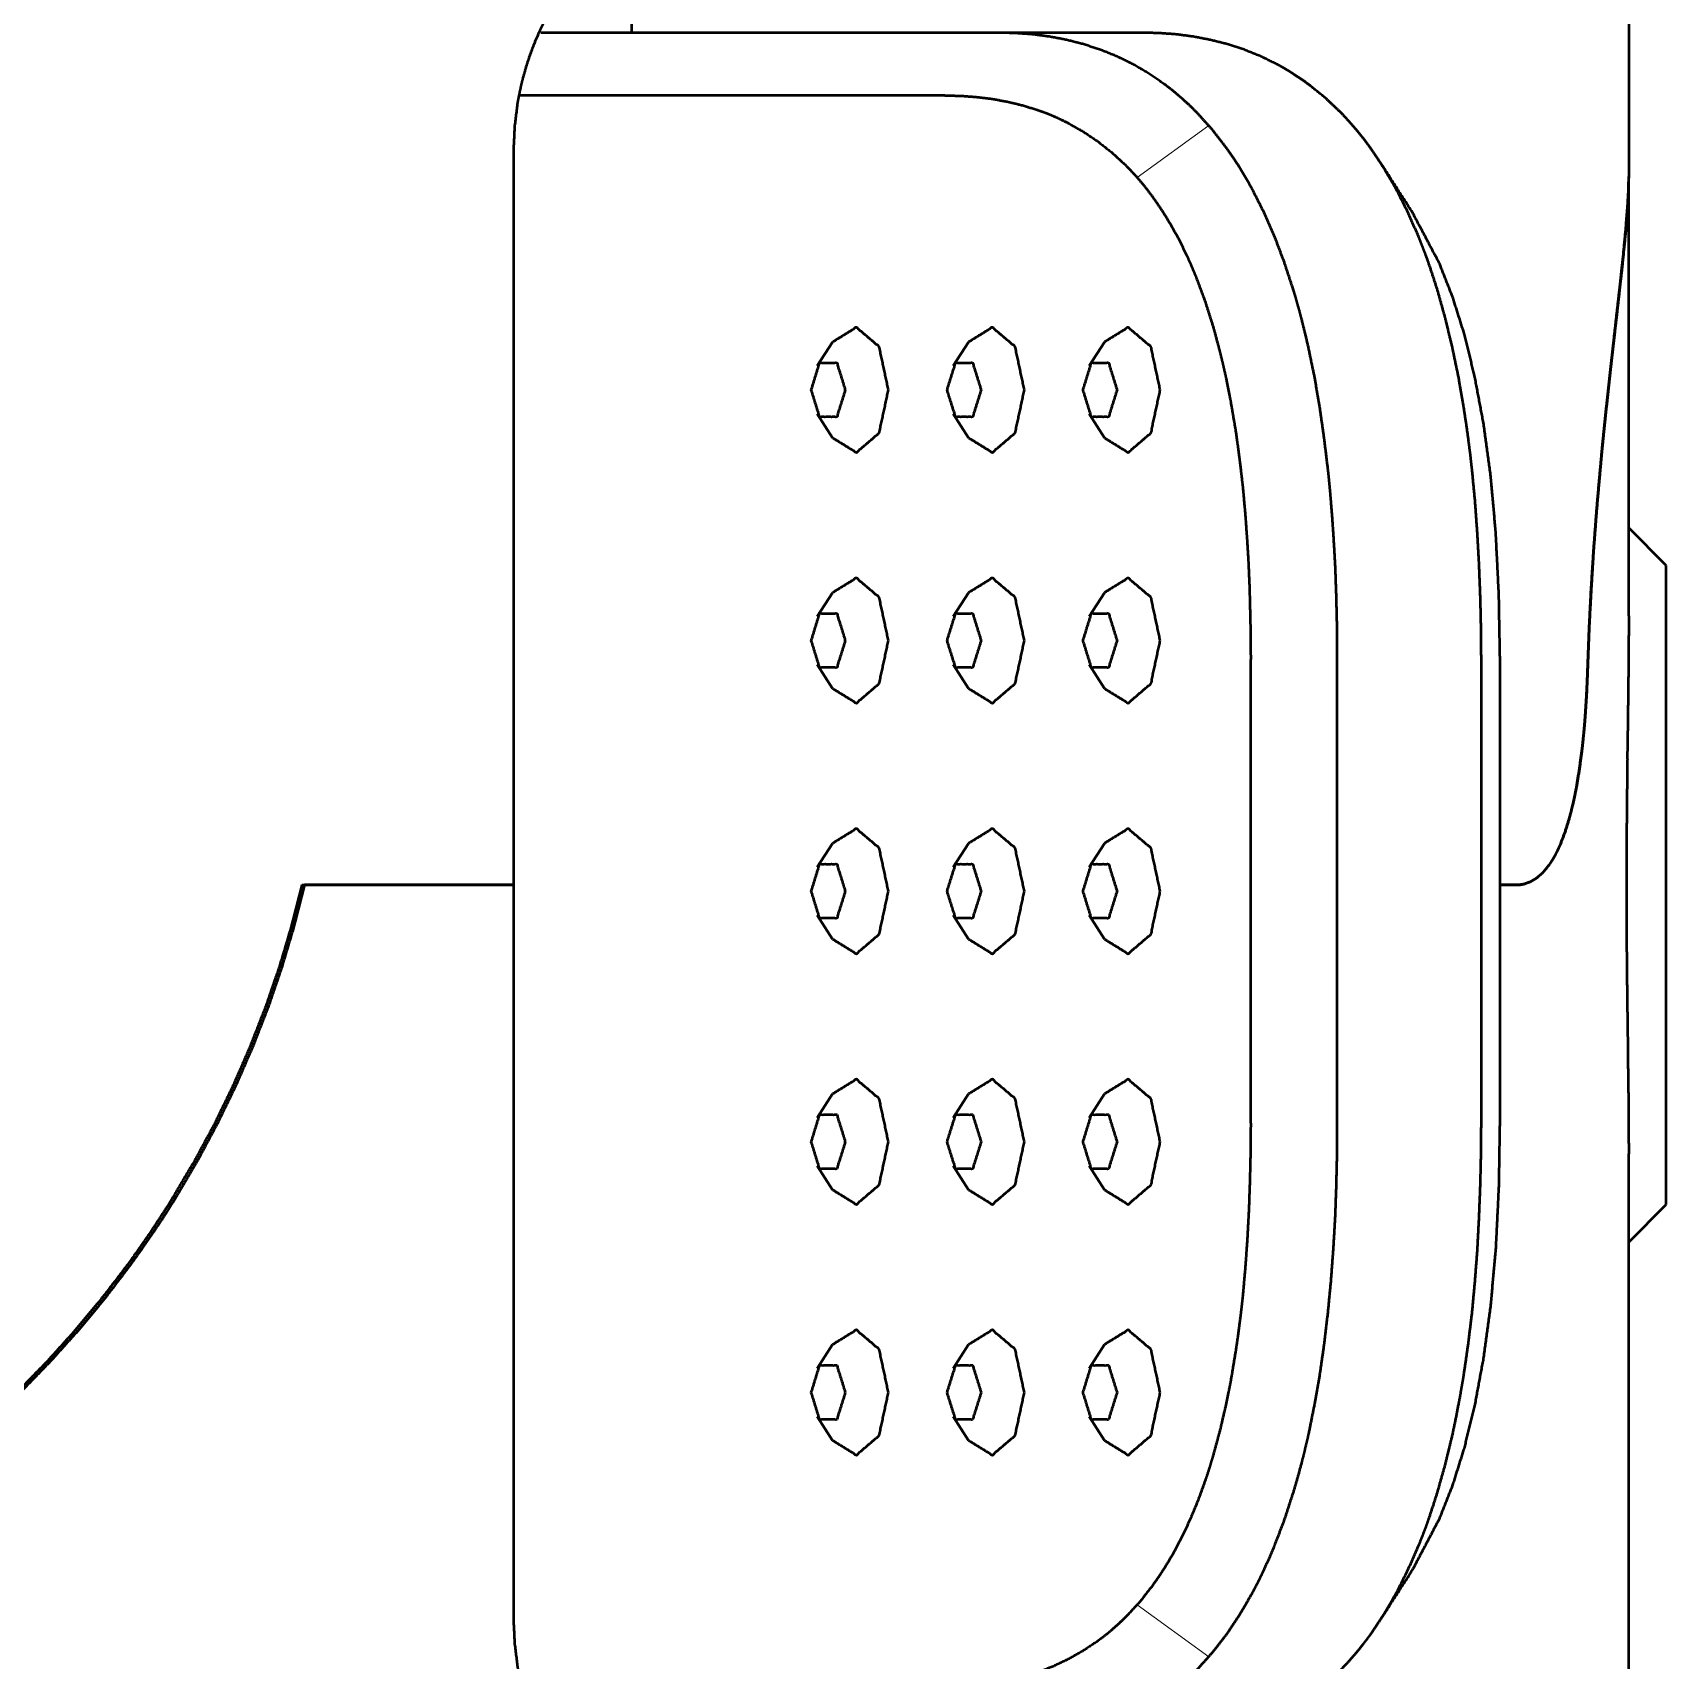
# Paper-space layout 'Layout1' of a CAD drawing. Header units: millimetres. Extents: x 37 to 380, y 30 to 264.
# Drawn here: x 366.54 to 379.58, y 151.91 to 164.9 of the extents above; entities that cross this region are included whole.
import ezdxf

# ---------------------------------------------------------------- set-up
doc = ezdxf.new("R2010")
doc.units = ezdxf.units.MM
doc.layers.add('170', color=7, linetype='Continuous', true_color=0xffffff)

psp = doc.layouts.get("Layout1")

# ---------------------------------------------------------------- linework, layer by layer
at = {"layer": '170', "color": 155, "linetype": 'Continuous', "lineweight": 50}
for p, q in [((379.28, 167.449), (379.28, 163.753)), ((371.321, 165.723), (371.321, 164.899)), ((374.243, 164.899), (370.597, 164.899)), ((375.392, 164.899), (374.243, 164.899)), ((373.823, 164.399), (370.422, 164.399)), ((370.378, 163.949), (370.378, 158.099)), ((379.28, 160.246), (379.28, 163.753)), ((372.926, 162.431), (372.804, 162.24)), ((374.011, 162.431), (373.888, 162.24)), ((375.095, 162.431), (374.973, 162.24)), ((372.804, 161.858), (372.926, 161.667)), ((373.888, 161.858), (374.011, 161.667)), ((374.973, 161.858), (375.095, 161.667)), ((379.58, 160.649), (379.28, 160.949)), ((372.926, 160.431), (372.804, 160.24)), ((374.011, 160.431), (373.888, 160.24)), ((375.095, 160.431), (374.973, 160.24)), ((372.804, 159.858), (372.926, 159.667)), ((373.888, 159.858), (374.011, 159.667)), ((374.973, 159.858), (375.095, 159.667)), ((376.263, 156.199), (376.263, 159.899)), ((376.954, 156.199), (376.954, 159.899)), ((378.104, 156.199), (378.104, 159.899)), ((378.253, 156.199), (378.253, 159.899)), ((372.926, 158.431), (372.804, 158.24)), ((374.011, 158.431), (373.888, 158.24)), ((375.095, 158.431), (374.973, 158.24)), ((370.378, 158.099), (370.378, 152.249)), ((372.804, 157.858), (372.926, 157.667)), ((373.888, 157.858), (374.011, 157.667)), ((374.973, 157.858), (375.095, 157.667)), ((372.926, 156.431), (372.804, 156.24)), ((374.011, 156.431), (373.888, 156.24)), ((375.095, 156.431), (374.973, 156.24)), ((379.28, 141.549), (379.28, 155.953)), ((372.804, 155.858), (372.926, 155.667)), ((373.888, 155.858), (374.011, 155.667)), ((374.973, 155.858), (375.095, 155.667)), ((379.28, 155.249), (379.58, 155.549)), ((372.926, 154.431), (372.804, 154.24)), ((374.011, 154.431), (373.888, 154.24)), ((375.095, 154.431), (374.973, 154.24)), ((372.804, 153.858), (372.926, 153.667)), ((373.888, 153.858), (374.011, 153.667)), ((374.973, 153.858), (375.095, 153.667))]:
    psp.add_line(p, q, dxfattribs=at)
at = {"layer": '170', "color": 155, "linetype": 'Continuous', "lineweight": 13}
for p, q in [((375.392, 164.899), (374.243, 164.899)), ((375.357, 163.744), (375.929, 164.158)), ((375.357, 152.355), (375.929, 151.941))]:
    psp.add_line(p, q, dxfattribs=at)
at = {"layer": '170', "color": 155, "linetype": 'Continuous', "lineweight": 50}
for points, knots in [([(372.021, 165.949), (371.865, 165.94), (371.71, 165.911), (371.633, 165.89), (371.557, 165.864), (371.519, 165.849), (371.481, 165.833), (371.443, 165.816), (371.406, 165.797), (371.261, 165.714), (371.124, 165.614), (371.09, 165.586), (371.057, 165.557), (371.041, 165.542), (371.025, 165.527), (371.009, 165.512), (370.993, 165.497), (370.931, 165.432), (370.872, 165.365), (370.762, 165.22), (370.664, 165.063), (370.641, 165.021), (370.619, 164.979), (370.599, 164.937), (370.579, 164.894), (370.541, 164.806), (370.508, 164.717), (370.478, 164.626), (370.452, 164.533), (370.44, 164.485), (370.43, 164.438), (370.42, 164.39), (370.411, 164.341), (370.387, 164.146), (370.378, 163.949)], [0, 0, 0.054672, 0.109662, 0.137518, 0.165741, 0.180041, 0.194433, 0.208889, 0.223364, 0.281745, 0.341355, 0.356515, 0.371819, 0.379509, 0.387242, 0.39501, 0.402802, 0.434013, 0.465386, 0.528846, 0.593706, 0.610212, 0.626796, 0.643378, 0.659973, 0.69321, 0.726563, 0.760094, 0.793863, 0.810856, 0.827932, 0.8451, 0.862296, 0.931006, 1, 1]), ([(376.954, 159.899), (376.953, 160.154), (376.947, 160.407), (376.938, 160.66), (376.923, 160.913), (376.914, 161.039), (376.904, 161.165), (376.899, 161.227), (376.893, 161.29), (376.887, 161.353), (376.88, 161.415), (376.85, 161.663), (376.815, 161.908), (376.774, 162.149), (376.725, 162.385), (376.698, 162.502), (376.669, 162.617), (376.654, 162.675), (376.638, 162.731), (376.622, 162.788), (376.605, 162.844), (376.534, 163.061), (376.456, 163.268), (376.37, 163.464), (376.276, 163.65), (376.251, 163.695), (376.226, 163.739), (376.2, 163.782), (376.175, 163.824), (376.122, 163.905), (376.067, 163.983), (375.955, 164.127), (375.838, 164.257), (375.777, 164.318), (375.715, 164.374), (375.684, 164.401), (375.653, 164.428), (375.621, 164.453), (375.589, 164.478), (375.461, 164.567), (375.33, 164.644), (375.198, 164.709), (375.064, 164.763), (374.929, 164.807), (374.793, 164.842), (374.656, 164.868), (374.519, 164.886), (374.381, 164.896), (374.243, 164.899)], [0, 0, 0.039951, 0.079818, 0.119604, 0.159318, 0.179148, 0.198964, 0.208866, 0.218765, 0.228657, 0.238533, 0.277757, 0.316549, 0.354905, 0.392827, 0.411629, 0.430325, 0.439638, 0.448915, 0.458131, 0.467278, 0.503144, 0.537899, 0.571602, 0.604311, 0.612347, 0.620299, 0.628154, 0.635908, 0.651132, 0.665997, 0.694727, 0.72228, 0.735669, 0.748842, 0.755345, 0.761788, 0.768155, 0.77445, 0.799033, 0.822809, 0.845954, 0.868607, 0.890897, 0.912952, 0.934827, 0.956589, 0.978309, 1, 1]), ([(378.104, 159.899), (378.102, 160.153), (378.096, 160.407), (378.086, 160.66), (378.072, 160.912), (378.054, 161.163), (378.03, 161.413), (378.023, 161.476), (378.016, 161.538), (378.008, 161.6), (378, 161.662), (377.983, 161.785), (377.964, 161.907), (377.923, 162.148), (377.874, 162.383), (377.819, 162.613), (377.757, 162.836), (377.722, 162.946), (377.686, 163.054), (377.667, 163.107), (377.647, 163.16), (377.637, 163.186), (377.627, 163.212), (377.617, 163.238), (377.607, 163.264), (377.52, 163.462), (377.427, 163.647), (377.326, 163.82), (377.219, 163.98), (377.191, 164.018), (377.163, 164.055), (377.134, 164.091), (377.105, 164.126), (377.046, 164.194), (376.987, 164.258), (376.864, 164.374), (376.738, 164.477), (376.674, 164.524), (376.609, 164.567), (376.576, 164.588), (376.543, 164.608), (376.51, 164.627), (376.477, 164.645), (376.344, 164.71), (376.21, 164.764), (376.076, 164.808), (375.94, 164.842), (375.804, 164.868), (375.667, 164.886), (375.53, 164.896), (375.392, 164.899)], [0, 0, 0.039946, 0.079788, 0.119527, 0.159164, 0.198706, 0.238166, 0.248019, 0.257867, 0.267714, 0.277537, 0.297073, 0.316459, 0.354779, 0.392485, 0.429571, 0.466049, 0.484069, 0.501946, 0.510832, 0.519683, 0.524095, 0.52849, 0.532861, 0.537209, 0.571184, 0.603798, 0.635173, 0.665417, 0.672819, 0.680153, 0.687401, 0.694554, 0.708595, 0.72231, 0.748869, 0.774431, 0.786906, 0.799196, 0.805281, 0.811317, 0.817293, 0.82322, 0.846458, 0.869118, 0.891365, 0.913339, 0.935122, 0.956778, 0.978367, 1, 1]), ([(373.823, 164.399), (373.947, 164.396), (374.072, 164.387), (374.195, 164.372), (374.319, 164.35), (374.442, 164.32), (374.565, 164.282), (374.596, 164.271), (374.626, 164.26), (374.657, 164.248), (374.687, 164.235), (374.747, 164.208), (374.807, 164.178), (374.925, 164.111), (375.041, 164.033), (375.155, 163.943), (375.266, 163.841), (375.293, 163.813), (375.32, 163.784), (375.347, 163.755), (375.374, 163.724), (375.426, 163.661), (375.476, 163.595), (375.525, 163.525), (375.573, 163.452), (375.619, 163.376), (375.664, 163.297), (375.707, 163.215), (375.749, 163.129), (375.769, 163.085), (375.789, 163.04), (375.808, 162.994), (375.827, 162.948), (375.897, 162.76), (375.96, 162.562), (375.988, 162.461), (376.015, 162.358), (376.028, 162.305), (376.041, 162.253), (376.053, 162.199), (376.065, 162.146), (376.107, 161.93), (376.144, 161.712), (376.174, 161.491), (376.2, 161.268), (376.22, 161.043), (376.236, 160.816), (376.243, 160.702), (376.248, 160.588), (376.253, 160.473), (376.256, 160.359), (376.261, 160.129), (376.263, 159.899)], [0, 0, 0.021668, 0.04333, 0.065047, 0.086885, 0.108924, 0.131279, 0.136938, 0.142618, 0.148321, 0.154038, 0.165544, 0.177159, 0.200787, 0.225081, 0.250246, 0.276533, 0.283316, 0.290192, 0.297155, 0.304182, 0.318424, 0.332943, 0.347752, 0.362878, 0.37834, 0.394161, 0.410366, 0.426974, 0.435428, 0.443952, 0.452525, 0.461149, 0.496209, 0.532191, 0.550537, 0.569116, 0.578493, 0.587928, 0.59742, 0.606951, 0.64522, 0.683733, 0.722502, 0.76153, 0.800817, 0.840363, 0.860229, 0.880155, 0.900111, 0.920075, 0.960021, 1, 1]), ([(379.28, 163.753), (379.277, 163.622), (379.268, 163.472), (379.255, 163.304), (379.236, 163.117), (379.226, 163.017), (379.214, 162.912), (379.208, 162.858), (379.202, 162.803), (379.189, 162.69), (379.162, 162.454), (379.134, 162.205), (379.105, 161.941), (379.076, 161.664), (379.073, 161.628), (379.069, 161.592), (379.062, 161.52), (379.056, 161.448), (379.049, 161.375), (379.036, 161.228), (379.023, 161.078), (379, 160.773), (378.981, 160.461), (378.972, 160.302), (378.964, 160.141), (378.961, 160.059), (378.958, 159.978), (378.955, 159.896), (378.952, 159.813)], [0, 0, 0.033184, 0.07115, 0.11384, 0.161259, 0.186752, 0.213451, 0.22723, 0.241242, 0.269935, 0.329963, 0.393474, 0.460447, 0.530926, 0.539987, 0.549089, 0.56738, 0.585794, 0.604328, 0.641759, 0.679669, 0.756914, 0.836075, 0.876383, 0.917185, 0.937777, 0.958459, 0.979202, 1, 1]), ([(378.952, 159.813), (378.964, 160.139), (378.98, 160.458), (379, 160.77), (379.023, 161.076), (379.036, 161.226), (379.049, 161.374), (379.056, 161.448), (379.059, 161.484), (379.069, 161.592), (379.076, 161.663), (379.105, 161.939), (379.134, 162.202), (379.162, 162.452), (379.195, 162.746), (379.208, 162.858), (379.214, 162.912), (379.225, 163.016), (379.236, 163.116), (379.254, 163.302), (379.268, 163.471), (379.273, 163.548), (379.277, 163.621), (379.278, 163.656), (379.279, 163.69), (379.28, 163.722), (379.28, 163.753)], [0, 0, 0.082463, 0.163216, 0.242304, 0.319739, 0.357835, 0.395511, 0.414177, 0.423431, 0.45089, 0.468936, 0.539068, 0.605944, 0.669575, 0.744456, 0.772747, 0.786449, 0.812992, 0.838384, 0.885737, 0.928503, 0.948162, 0.966652, 0.975458, 0.983963, 0.992144, 1, 1]), ([(378.253, 159.899), (378.244, 160.414), (378.219, 160.915), (378.178, 161.372), (378.121, 161.786), (378.05, 162.162), (377.967, 162.5), (377.872, 162.799), (377.767, 163.064), (377.554, 163.466)], [0, 0, 0.140026, 0.276473, 0.40122, 0.514634, 0.618706, 0.713444, 0.798793, 0.876319, 1, 1]), ([(373.372, 162.049), (373.298, 162.393), (373.116, 162.548), (372.926, 162.431)], [0, 0, 0.431628, 0.725643, 1, 1]), ([(374.457, 162.049), (374.383, 162.393), (374.201, 162.548), (374.011, 162.431)], [0, 0, 0.431628, 0.725643, 1, 1]), ([(375.541, 162.049), (375.467, 162.393), (375.285, 162.548), (375.095, 162.431)], [0, 0, 0.431628, 0.725643, 1, 1]), ([(372.756, 162.049), (372.823, 162.266), (372.959, 162.266), (373.027, 162.049)], [0, 0, 0.384952, 0.615048, 1, 1]), ([(373.84, 162.049), (373.908, 162.266), (374.043, 162.266), (374.111, 162.049)], [0, 0, 0.384971, 0.615008, 1, 1]), ([(374.925, 162.049), (374.992, 162.266), (375.128, 162.266), (375.196, 162.049)], [0, 0, 0.384971, 0.615008, 1, 1]), ([(373.027, 162.049), (372.959, 161.833), (372.823, 161.833), (372.756, 162.049)], [0, 0, 0.384952, 0.615048, 1, 1]), ([(372.926, 161.667), (373.116, 161.55), (373.298, 161.706), (373.372, 162.049)], [0, 0, 0.274363, 0.568386, 1, 1]), ([(374.111, 162.049), (374.043, 161.833), (373.908, 161.833), (373.84, 162.049)], [0, 0, 0.384992, 0.615029, 1, 1]), ([(374.011, 161.667), (374.201, 161.55), (374.383, 161.706), (374.457, 162.049)], [0, 0, 0.274363, 0.568386, 1, 1]), ([(375.196, 162.049), (375.128, 161.833), (374.992, 161.833), (374.925, 162.049)], [0, 0, 0.384992, 0.615029, 1, 1]), ([(375.095, 161.667), (375.285, 161.55), (375.467, 161.706), (375.541, 162.049)], [0, 0, 0.274363, 0.568386, 1, 1]), ([(379.58, 158.099), (379.58, 158.887), (379.58, 160.162), (379.58, 160.649)], [0, 0, 0.309018, 0.809016, 1, 1]), ([(373.372, 160.049), (373.298, 160.393), (373.116, 160.548), (372.926, 160.431)], [0, 0, 0.431621, 0.72564, 1, 1]), ([(374.457, 160.049), (374.383, 160.393), (374.201, 160.548), (374.011, 160.431)], [0, 0, 0.431621, 0.72564, 1, 1]), ([(375.541, 160.049), (375.467, 160.393), (375.285, 160.548), (375.095, 160.431)], [0, 0, 0.431621, 0.72564, 1, 1]), ([(372.756, 160.049), (372.823, 160.266), (372.959, 160.266), (373.027, 160.049)], [0, 0, 0.384956, 0.615044, 1, 1]), ([(373.84, 160.049), (373.908, 160.266), (374.043, 160.266), (374.111, 160.049)], [0, 0, 0.384975, 0.615004, 1, 1]), ([(374.925, 160.049), (374.992, 160.266), (375.128, 160.266), (375.196, 160.049)], [0, 0, 0.384975, 0.615004, 1, 1]), ([(379.28, 160.246), (379.28, 160.129), (379.279, 160.01), (379.278, 159.887), (379.277, 159.762), (379.274, 159.504), (379.27, 159.2), (379.269, 159.165), (379.269, 159.096), (379.267, 158.957), (379.266, 158.816), (379.264, 158.675), (379.263, 158.39), (379.262, 158.101), (379.262, 158.029), (379.262, 157.956), (379.263, 157.811), (379.263, 157.668), (379.264, 157.525), (379.267, 157.244), (379.271, 156.933), (379.272, 156.865), (379.273, 156.763), (379.275, 156.565), (379.277, 156.437), (379.279, 156.189), (379.28, 155.953)], [0, 0, 0.027175, 0.055005, 0.083478, 0.112595, 0.172761, 0.243573, 0.251634, 0.2678, 0.300285, 0.332978, 0.365879, 0.432301, 0.499553, 0.516501, 0.533445, 0.56714, 0.600565, 0.633729, 0.699267, 0.771734, 0.787654, 0.811273, 0.857356, 0.887232, 0.944961, 1, 1]), ([(373.027, 160.049), (372.959, 159.833), (372.823, 159.833), (372.756, 160.049)], [0, 0, 0.384952, 0.615048, 1, 1]), ([(372.926, 159.667), (373.116, 159.55), (373.298, 159.706), (373.372, 160.049)], [0, 0, 0.274363, 0.568386, 1, 1]), ([(374.111, 160.049), (374.043, 159.833), (373.908, 159.833), (373.84, 160.049)], [0, 0, 0.384992, 0.615029, 1, 1]), ([(374.011, 159.667), (374.201, 159.55), (374.383, 159.706), (374.457, 160.049)], [0, 0, 0.274363, 0.568386, 1, 1]), ([(375.196, 160.049), (375.128, 159.833), (374.992, 159.833), (374.925, 160.049)], [0, 0, 0.384992, 0.615029, 1, 1]), ([(375.095, 159.667), (375.285, 159.55), (375.467, 159.706), (375.541, 160.049)], [0, 0, 0.274363, 0.568386, 1, 1]), ([(378.952, 159.813), (378.945, 159.644), (378.935, 159.478), (378.929, 159.398), (378.922, 159.318), (378.918, 159.279), (378.914, 159.239), (378.91, 159.201), (378.905, 159.162), (378.885, 159.014), (378.862, 158.875), (378.849, 158.809), (378.835, 158.745), (378.827, 158.714), (378.82, 158.684), (378.812, 158.654), (378.804, 158.625), (378.77, 158.516), (378.733, 158.419), (378.713, 158.375), (378.692, 158.334), (378.681, 158.315), (378.67, 158.296), (378.659, 158.279), (378.647, 158.262), (378.6, 158.203), (378.55, 158.157), (378.497, 158.125), (378.442, 158.105)], [0, 0, 0.091317, 0.18018, 0.223717, 0.266659, 0.287915, 0.309024, 0.329987, 0.350768, 0.43099, 0.506626, 0.542786, 0.577856, 0.594993, 0.611849, 0.628443, 0.644694, 0.705995, 0.761708, 0.787613, 0.81228, 0.824168, 0.835766, 0.847063, 0.858036, 0.898668, 0.93503, 0.968332, 1, 1]), ([(378.442, 158.105), (378.497, 158.125), (378.55, 158.157), (378.6, 158.203), (378.648, 158.262), (378.659, 158.279), (378.67, 158.297), (378.681, 158.315), (378.692, 158.335), (378.713, 158.376), (378.733, 158.419), (378.77, 158.516), (378.804, 158.625), (378.812, 158.654), (378.82, 158.684), (378.827, 158.714), (378.835, 158.745), (378.849, 158.809), (378.862, 158.875), (378.885, 159.014), (378.905, 159.162), (378.91, 159.2), (378.914, 159.239), (378.918, 159.278), (378.922, 159.317), (378.929, 159.397), (378.935, 159.478), (378.945, 159.643), (378.952, 159.813)], [0, 0, 0.03167, 0.065024, 0.101488, 0.14227, 0.153271, 0.164557, 0.17613, 0.187989, 0.212591, 0.238438, 0.29406, 0.355302, 0.371548, 0.388141, 0.405003, 0.42213, 0.457189, 0.493317, 0.568847, 0.6489, 0.669647, 0.690641, 0.711792, 0.733086, 0.776108, 0.819708, 0.908655, 1, 1]), ([(373.372, 158.049), (373.298, 158.393), (373.116, 158.548), (372.926, 158.431)], [0, 0, 0.431621, 0.72564, 1, 1]), ([(374.457, 158.049), (374.383, 158.393), (374.201, 158.548), (374.011, 158.431)], [0, 0, 0.431621, 0.72564, 1, 1]), ([(375.541, 158.049), (375.467, 158.393), (375.285, 158.548), (375.095, 158.431)], [0, 0, 0.431621, 0.72564, 1, 1]), ([(372.756, 158.049), (372.823, 158.266), (372.959, 158.266), (373.027, 158.049)], [0, 0, 0.384956, 0.615044, 1, 1]), ([(373.84, 158.049), (373.908, 158.266), (374.043, 158.266), (374.111, 158.049)], [0, 0, 0.384975, 0.615004, 1, 1]), ([(374.925, 158.049), (374.992, 158.266), (375.128, 158.266), (375.196, 158.049)], [0, 0, 0.384975, 0.615004, 1, 1]), ([(368.71, 158.099), (368.626, 157.767), (368.529, 157.441), (368.42, 157.122), (368.298, 156.809), (368.164, 156.501), (368.018, 156.2), (367.86, 155.904), (367.689, 155.614), (367.645, 155.543), (367.6, 155.472), (367.554, 155.401), (367.507, 155.332), (367.412, 155.194), (367.315, 155.058), (367.113, 154.794), (366.901, 154.539), (366.679, 154.293), (366.448, 154.055), (366.207, 153.827), (365.955, 153.607), (365.891, 153.554), (365.825, 153.501), (365.76, 153.448), (365.694, 153.397), (365.561, 153.296), (365.426, 153.198), (365.15, 153.011), (364.868, 152.835), (364.579, 152.671), (364.283, 152.518), (363.979, 152.376), (363.668, 152.246), (363.51, 152.186), (363.35, 152.128), (363.188, 152.074), (363.026, 152.023), (362.7, 151.932), (362.371, 151.854), (362.039, 151.789), (361.704, 151.738), (361.366, 151.701), (361.026, 151.677), (360.854, 151.67), (360.682, 151.667), (360.596, 151.667), (360.509, 151.668), (360.423, 151.67), (360.337, 151.672), (359.994, 151.691), (359.653, 151.724), (359.315, 151.771), (358.979, 151.831), (358.646, 151.906), (358.315, 151.994), (358.151, 152.044), (357.987, 152.097), (357.906, 152.124), (357.824, 152.153), (357.744, 152.182), (357.663, 152.212), (357.347, 152.341), (357.037, 152.481), (356.735, 152.634), (356.439, 152.798), (356.15, 152.975), (355.867, 153.164), (355.798, 153.213), (355.729, 153.263), (355.66, 153.313), (355.592, 153.365), (355.458, 153.469), (355.327, 153.576), (355.071, 153.796), (354.825, 154.026), (354.59, 154.266), (354.364, 154.515), (354.148, 154.773), (353.942, 155.041), (353.892, 155.109), (353.842, 155.178), (353.793, 155.248), (353.745, 155.318), (353.652, 155.46), (353.561, 155.603), (353.389, 155.895), (353.229, 156.193), (353.082, 156.497), (352.946, 156.808), (352.823, 157.125), (352.712, 157.45)], [0, 0, 0.015833, 0.031537, 0.047143, 0.06268, 0.078178, 0.093663, 0.109163, 0.124708, 0.128604, 0.132497, 0.136381, 0.140259, 0.147995, 0.155709, 0.171084, 0.186415, 0.201729, 0.217054, 0.232422, 0.247858, 0.251733, 0.25561, 0.259484, 0.263352, 0.271075, 0.278783, 0.294169, 0.309536, 0.324915, 0.340331, 0.355811, 0.371386, 0.379219, 0.387086, 0.39496, 0.402815, 0.418485, 0.434124, 0.449758, 0.465414, 0.481116, 0.496895, 0.504822, 0.512779, 0.516771, 0.520767, 0.52476, 0.528746, 0.544638, 0.560458, 0.576239, 0.592008, 0.60779, 0.623612, 0.631546, 0.639503, 0.643486, 0.647465, 0.651435, 0.655399, 0.671189, 0.686906, 0.702572, 0.718222, 0.733879, 0.749571, 0.753503, 0.757441, 0.761382, 0.765321, 0.773178, 0.78101, 0.796615, 0.812169, 0.827699, 0.843234, 0.858801, 0.874431, 0.878352, 0.882279, 0.886212, 0.890147, 0.898, 0.905838, 0.921482, 0.937108, 0.952744, 0.968418, 0.98416, 1, 1]), ([(368.689, 158.099), (368.605, 157.767), (368.508, 157.441), (368.398, 157.122), (368.276, 156.809), (368.142, 156.501), (367.996, 156.2), (367.837, 155.904), (367.666, 155.615), (367.622, 155.543), (367.576, 155.472), (367.53, 155.402), (367.484, 155.332), (367.388, 155.194), (367.291, 155.059), (367.088, 154.795), (366.876, 154.54), (366.654, 154.294), (366.422, 154.057), (366.18, 153.829), (365.927, 153.61), (365.863, 153.557), (365.797, 153.504), (365.732, 153.452), (365.666, 153.4), (365.532, 153.3), (365.397, 153.202), (365.121, 153.016), (364.838, 152.841), (364.548, 152.677), (364.251, 152.525), (363.947, 152.384), (363.636, 152.255), (363.557, 152.225), (363.477, 152.195), (363.397, 152.166), (363.317, 152.138), (363.155, 152.084), (362.993, 152.034), (362.666, 151.943), (362.336, 151.867), (362.004, 151.803), (361.669, 151.754), (361.331, 151.718), (360.99, 151.695), (360.818, 151.69), (360.646, 151.687), (360.56, 151.687), (360.473, 151.689), (360.387, 151.691), (360.301, 151.693), (359.958, 151.714), (359.617, 151.748), (359.279, 151.797), (358.944, 151.859), (358.611, 151.935), (358.28, 152.025), (358.116, 152.076), (357.952, 152.129), (357.79, 152.187), (357.629, 152.247), (357.314, 152.377), (357.005, 152.519), (356.703, 152.673), (356.408, 152.84), (356.12, 153.018), (355.839, 153.208), (355.769, 153.258), (355.701, 153.308), (355.632, 153.359), (355.565, 153.411), (355.431, 153.516), (355.3, 153.624), (355.046, 153.846), (354.802, 154.077), (354.568, 154.318), (354.343, 154.569), (354.129, 154.829), (353.924, 155.098), (353.875, 155.167), (353.826, 155.237), (353.777, 155.307), (353.73, 155.378), (353.637, 155.52), (353.548, 155.664), (353.378, 155.956), (353.22, 156.255), (353.075, 156.561), (352.941, 156.873), (352.82, 157.191), (352.712, 157.516)], [0, 0, 0.015832, 0.031535, 0.04714, 0.062677, 0.078173, 0.093659, 0.109161, 0.124706, 0.128602, 0.132495, 0.13638, 0.140257, 0.147992, 0.155706, 0.17108, 0.186409, 0.201725, 0.217054, 0.232424, 0.247865, 0.25174, 0.255618, 0.259491, 0.263359, 0.271081, 0.278789, 0.294175, 0.309545, 0.324925, 0.340344, 0.355831, 0.371413, 0.375327, 0.37925, 0.383183, 0.387122, 0.394994, 0.402847, 0.418516, 0.434154, 0.449787, 0.465444, 0.481153, 0.496939, 0.504872, 0.512834, 0.516828, 0.520823, 0.524813, 0.528799, 0.54468, 0.560496, 0.576273, 0.592041, 0.607824, 0.623651, 0.631591, 0.639551, 0.647507, 0.655435, 0.671214, 0.686923, 0.702585, 0.718233, 0.733892, 0.749591, 0.753527, 0.757466, 0.761407, 0.765343, 0.773193, 0.781019, 0.796618, 0.812167, 0.827696, 0.843233, 0.858808, 0.874451, 0.878375, 0.882307, 0.886241, 0.890172, 0.89802, 0.905854, 0.92149, 0.93711, 0.952742, 0.968415, 0.984158, 1, 1]), ([(373.027, 158.049), (372.959, 157.833), (372.823, 157.833), (372.756, 158.049)], [0, 0, 0.384952, 0.615048, 1, 1]), ([(372.926, 157.667), (373.116, 157.55), (373.298, 157.706), (373.372, 158.049)], [0, 0, 0.274363, 0.568386, 1, 1]), ([(374.111, 158.049), (374.043, 157.833), (373.908, 157.833), (373.84, 158.049)], [0, 0, 0.384992, 0.615029, 1, 1]), ([(374.011, 157.667), (374.201, 157.55), (374.383, 157.706), (374.457, 158.049)], [0, 0, 0.274363, 0.568386, 1, 1]), ([(375.196, 158.049), (375.128, 157.833), (374.992, 157.833), (374.925, 158.049)], [0, 0, 0.384992, 0.615029, 1, 1]), ([(375.095, 157.667), (375.285, 157.55), (375.467, 157.706), (375.541, 158.049)], [0, 0, 0.274363, 0.568386, 1, 1]), ([(378.442, 158.105), (378.428, 158.103), (378.415, 158.101), (378.401, 158.1), (378.387, 158.099)], [0, 0, 0.246432, 0.494422, 0.745355, 1, 1]), ([(378.387, 158.099), (378.401, 158.1), (378.414, 158.101), (378.428, 158.103), (378.442, 158.105)], [0, 0, 0.250924, 0.500361, 0.749804, 1, 1]), ([(379.58, 155.549), (379.58, 156.036), (379.58, 156.601), (379.58, 158.099)], [0, 0, 0.190984, 0.412215, 1, 1]), ([(373.372, 156.049), (373.298, 156.393), (373.116, 156.548), (372.926, 156.431)], [0, 0, 0.431614, 0.725637, 1, 1]), ([(374.457, 156.049), (374.383, 156.393), (374.201, 156.548), (374.011, 156.431)], [0, 0, 0.431614, 0.725637, 1, 1]), ([(375.541, 156.049), (375.467, 156.393), (375.285, 156.548), (375.095, 156.431)], [0, 0, 0.431614, 0.725637, 1, 1]), ([(372.756, 156.049), (372.823, 156.266), (372.959, 156.266), (373.027, 156.049)], [0, 0, 0.384952, 0.615048, 1, 1]), ([(373.84, 156.049), (373.908, 156.266), (374.043, 156.266), (374.111, 156.049)], [0, 0, 0.384971, 0.615008, 1, 1]), ([(374.925, 156.049), (374.992, 156.266), (375.128, 156.266), (375.196, 156.049)], [0, 0, 0.384971, 0.615008, 1, 1]), ([(376.263, 156.199), (376.261, 155.97), (376.256, 155.74), (376.248, 155.512), (376.236, 155.284), (376.22, 155.057), (376.2, 154.83), (376.194, 154.774), (376.188, 154.718), (376.181, 154.661), (376.174, 154.605), (376.159, 154.494), (376.143, 154.384), (376.107, 154.166), (376.065, 153.953), (376.016, 153.743), (375.96, 153.538), (375.945, 153.488), (375.93, 153.438), (375.914, 153.388), (375.897, 153.339), (375.863, 153.244), (375.827, 153.15), (375.789, 153.06), (375.75, 152.972), (375.709, 152.887), (375.666, 152.804), (375.621, 152.725), (375.574, 152.648), (375.55, 152.611), (375.526, 152.574), (375.501, 152.539), (375.476, 152.504), (375.374, 152.374), (375.267, 152.259), (375.212, 152.206), (375.156, 152.156), (375.128, 152.132), (375.099, 152.109), (375.07, 152.087), (375.041, 152.065), (374.924, 151.987), (374.806, 151.92), (374.686, 151.863), (374.565, 151.816), (374.443, 151.778), (374.32, 151.749), (374.258, 151.737), (374.196, 151.727), (374.134, 151.718), (374.072, 151.711), (373.948, 151.702), (373.823, 151.699)], [0, 0, 0.03994, 0.079794, 0.11957, 0.159271, 0.1989, 0.23846, 0.248341, 0.258203, 0.268034, 0.277835, 0.297341, 0.316723, 0.355117, 0.393019, 0.430427, 0.467334, 0.476483, 0.485601, 0.49467, 0.503659, 0.521375, 0.538761, 0.555825, 0.572584, 0.589044, 0.605211, 0.621097, 0.636717, 0.644429, 0.652049, 0.659564, 0.66698, 0.695707, 0.723113, 0.736397, 0.749439, 0.755882, 0.762273, 0.768621, 0.774911, 0.799435, 0.823116, 0.846143, 0.868694, 0.890908, 0.912913, 0.923862, 0.9348, 0.945717, 0.956599, 0.978311, 1, 1]), ([(374.243, 151.199), (374.381, 151.202), (374.519, 151.213), (374.656, 151.231), (374.793, 151.256), (374.861, 151.273), (374.929, 151.291), (374.963, 151.301), (374.997, 151.312), (375.031, 151.324), (375.065, 151.336), (375.2, 151.39), (375.332, 151.456), (375.463, 151.533), (375.591, 151.622), (375.654, 151.672), (375.717, 151.725), (375.748, 151.753), (375.779, 151.782), (375.809, 151.812), (375.84, 151.843), (375.957, 151.974), (376.07, 152.118), (376.176, 152.277), (376.277, 152.45), (376.301, 152.496), (376.325, 152.542), (376.348, 152.589), (376.371, 152.637), (376.415, 152.735), (376.457, 152.835), (376.536, 153.042), (376.606, 153.258), (376.639, 153.37), (376.67, 153.484), (376.685, 153.542), (376.699, 153.6), (376.713, 153.658), (376.726, 153.717), (376.774, 153.954), (376.816, 154.194), (376.851, 154.438), (376.88, 154.684), (376.904, 154.933), (376.923, 155.185), (376.938, 155.438), (376.947, 155.691), (376.953, 155.945), (376.954, 156.199)], [0, 0, 0.021691, 0.043391, 0.065127, 0.086974, 0.09798, 0.10907, 0.114647, 0.120253, 0.125883, 0.131533, 0.154339, 0.177573, 0.201395, 0.22597, 0.238602, 0.251512, 0.258079, 0.264725, 0.27143, 0.278189, 0.305837, 0.334587, 0.364601, 0.396065, 0.40418, 0.41238, 0.420636, 0.428952, 0.445745, 0.462772, 0.497552, 0.533344, 0.551633, 0.570183, 0.579552, 0.588958, 0.598378, 0.607819, 0.645779, 0.684063, 0.722683, 0.761644, 0.800942, 0.840564, 0.880358, 0.920188, 0.960067, 1, 1]), ([(375.392, 151.199), (375.53, 151.202), (375.667, 151.213), (375.804, 151.231), (375.941, 151.256), (376.078, 151.291), (376.214, 151.335), (376.247, 151.348), (376.281, 151.361), (376.315, 151.375), (376.349, 151.39), (376.415, 151.421), (376.481, 151.456), (376.611, 151.532), (376.739, 151.621), (376.863, 151.723), (376.985, 151.839), (377.044, 151.902), (377.103, 151.969), (377.132, 152.004), (377.16, 152.04), (377.175, 152.059), (377.189, 152.078), (377.203, 152.096), (377.217, 152.115), (377.324, 152.275), (377.425, 152.447), (377.518, 152.633), (377.605, 152.831), (377.626, 152.882), (377.646, 152.934), (377.666, 152.987), (377.685, 153.041), (377.721, 153.149), (377.756, 153.259), (377.819, 153.484), (377.875, 153.716), (377.9, 153.835), (377.923, 153.955), (377.935, 154.016), (377.945, 154.077), (377.956, 154.137), (377.966, 154.199), (378.001, 154.444), (378.031, 154.691), (378.054, 154.939), (378.073, 155.189), (378.086, 155.44), (378.096, 155.692), (378.102, 155.945), (378.104, 156.199)], [0, 0, 0.021639, 0.043255, 0.064977, 0.086867, 0.108992, 0.131423, 0.137095, 0.142797, 0.148528, 0.154284, 0.165859, 0.177532, 0.201259, 0.225673, 0.250953, 0.277299, 0.290936, 0.304922, 0.312054, 0.31929, 0.322945, 0.326621, 0.33031, 0.334013, 0.36423, 0.395581, 0.428172, 0.462121, 0.470836, 0.479636, 0.488489, 0.497388, 0.515317, 0.533424, 0.570187, 0.607692, 0.626729, 0.645955, 0.655634, 0.665336, 0.675043, 0.684755, 0.723676, 0.762722, 0.801902, 0.841223, 0.880693, 0.920313, 0.960083, 1, 1]), ([(377.554, 152.633), (377.772, 153.046), (377.877, 153.312), (377.971, 153.613), (378.054, 153.954), (378.124, 154.332), (378.18, 154.748), (378.221, 155.204), (378.245, 155.696), (378.253, 156.199)], [0, 0, 0.126974, 0.204865, 0.290647, 0.385869, 0.490601, 0.604757, 0.729112, 0.863101, 1, 1]), ([(373.027, 156.049), (372.959, 155.833), (372.823, 155.833), (372.756, 156.049)], [0, 0, 0.384956, 0.615044, 1, 1]), ([(372.926, 155.667), (373.116, 155.55), (373.298, 155.706), (373.372, 156.049)], [0, 0, 0.27436, 0.568379, 1, 1]), ([(374.111, 156.049), (374.043, 155.833), (373.908, 155.833), (373.84, 156.049)], [0, 0, 0.384996, 0.615025, 1, 1]), ([(374.011, 155.667), (374.201, 155.55), (374.383, 155.706), (374.457, 156.049)], [0, 0, 0.27436, 0.568379, 1, 1]), ([(375.196, 156.049), (375.128, 155.833), (374.992, 155.833), (374.925, 156.049)], [0, 0, 0.384996, 0.615025, 1, 1]), ([(375.095, 155.667), (375.285, 155.55), (375.467, 155.706), (375.541, 156.049)], [0, 0, 0.27436, 0.568379, 1, 1]), ([(373.372, 154.049), (373.298, 154.393), (373.116, 154.548), (372.926, 154.431)], [0, 0, 0.431614, 0.725637, 1, 1]), ([(374.457, 154.049), (374.383, 154.393), (374.201, 154.548), (374.011, 154.431)], [0, 0, 0.431614, 0.725637, 1, 1]), ([(375.541, 154.049), (375.467, 154.393), (375.285, 154.548), (375.095, 154.431)], [0, 0, 0.431614, 0.725637, 1, 1]), ([(372.756, 154.049), (372.823, 154.266), (372.959, 154.266), (373.027, 154.049)], [0, 0, 0.384952, 0.615048, 1, 1]), ([(373.84, 154.049), (373.908, 154.266), (374.043, 154.266), (374.111, 154.049)], [0, 0, 0.384971, 0.615008, 1, 1]), ([(374.925, 154.049), (374.992, 154.266), (375.128, 154.266), (375.196, 154.049)], [0, 0, 0.384971, 0.615008, 1, 1]), ([(373.027, 154.049), (372.959, 153.833), (372.823, 153.833), (372.756, 154.049)], [0, 0, 0.384952, 0.615048, 1, 1]), ([(372.926, 153.667), (373.116, 153.55), (373.298, 153.706), (373.372, 154.049)], [0, 0, 0.274357, 0.568372, 1, 1]), ([(374.111, 154.049), (374.043, 153.833), (373.908, 153.833), (373.84, 154.049)], [0, 0, 0.384992, 0.615029, 1, 1]), ([(374.011, 153.667), (374.201, 153.55), (374.383, 153.706), (374.457, 154.049)], [0, 0, 0.274357, 0.568372, 1, 1]), ([(375.196, 154.049), (375.128, 153.833), (374.992, 153.833), (374.925, 154.049)], [0, 0, 0.384992, 0.615029, 1, 1]), ([(375.095, 153.667), (375.285, 153.55), (375.467, 153.706), (375.541, 154.049)], [0, 0, 0.274357, 0.568372, 1, 1]), ([(370.378, 152.249), (370.387, 152.053), (370.411, 151.859), (370.429, 151.764), (370.451, 151.669), (370.464, 151.622), (370.477, 151.575), (370.492, 151.529), (370.507, 151.483), (370.578, 151.306), (370.662, 151.138), (370.686, 151.098), (370.71, 151.058), (370.722, 151.038), (370.735, 151.019), (370.748, 150.999), (370.761, 150.98), (370.815, 150.906), (370.871, 150.835), (370.991, 150.703), (371.121, 150.586), (371.155, 150.56), (371.19, 150.534), (371.225, 150.509), (371.26, 150.485), (371.332, 150.441), (371.405, 150.402), (371.479, 150.366), (371.554, 150.336), (371.592, 150.322), (371.631, 150.309), (371.669, 150.298), (371.708, 150.288), (371.864, 150.259), (372.021, 150.249)], [0, 0, 0.068801, 0.136937, 0.170919, 0.204913, 0.22194, 0.238977, 0.255951, 0.272824, 0.339458, 0.405123, 0.421451, 0.437752, 0.445898, 0.454039, 0.462183, 0.470305, 0.502465, 0.534154, 0.596373, 0.65754, 0.67274, 0.687873, 0.702868, 0.717732, 0.747119, 0.776105, 0.804776, 0.833221, 0.847383, 0.861526, 0.875648, 0.889714, 0.945169, 1, 1])]:
    psp.add_open_spline(points, degree=1, knots=knots, dxfattribs=at)
for points in [[(379.28, 164.099), (379.28, 163.753)], [(377.554, 163.465), (377.308, 163.849)], [(368.689, 158.099), (370.378, 158.099)], [(370.378, 158.099), (368.71, 158.099)], [(378.387, 158.099), (378.253, 158.099)], [(378.253, 158.099), (378.387, 158.099)], [(377.308, 152.25), (377.555, 152.634)]]:
    psp.add_open_spline(points, degree=1, dxfattribs=at)

doc.saveas('drawing.dxf')
